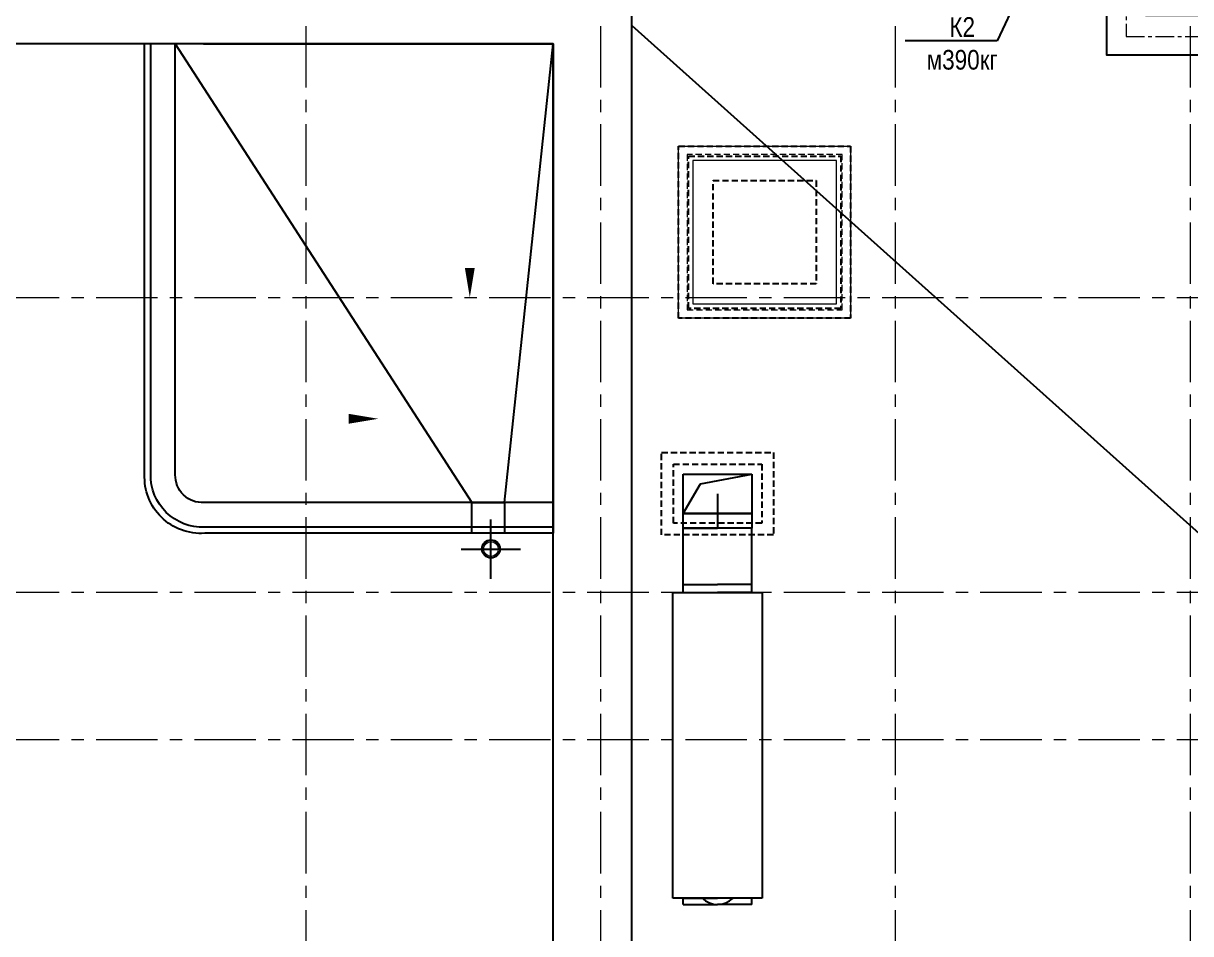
# Model space of a CAD drawing. Header units: millimetres. Extents: x -65527 to 8894748, y -37603 to 223697.
# Drawn here: x -52939 to -41057, y 180880 to 190146 of the extents above; entities that cross this region are included whole.
import ezdxf
from ezdxf import colors
from ezdxf.entities.mleader import LeaderData, LeaderLine
from ezdxf.math import Vec2, Vec3

# ---------------------------------------------------------------- set-up
doc = ezdxf.new("R2010")
doc.units = ezdxf.units.MM
doc.header["$LTSCALE"] = 10
doc.linetypes.add('CENTER', pattern=[2, 1.25, -0.25, 0.25, -0.25])
doc.linetypes.add('HIDDEN', pattern=[9.525, 6.35, -3.175])
for name, color, linetype, lineweight in [('18_АР_Водостоки', 7, 'Continuous', 18), ('АР_Оси', 142, 'Continuous', 9), ('М_0_В35', 142, 'Continuous', 25), ('М_ЗАМЕТКИ', 1, 'Continuous', 13), ('М_фреонопроводы', 10, 'CENTER', 18)]:
    doc.layers.add(name, color=color, linetype=linetype, lineweight=lineweight)
for name, color, linetype in [('Aks_скрытые_линии', 7, 'HIDDEN'), ('Aks_Схема', 3, 'Continuous'), ('Архитектура', 251, 'Continuous'), ('М_2_лотки ХС', 130, 'Continuous'), ('М_шахты ОВ-АР', 10, 'Continuous')]:
    doc.layers.add(name, color=color, linetype=linetype)
doc.styles.get("Standard").update_dxf_attribs({"font": 'ARIALN.TTF'})

# ---------------------------------------------------------------- blocks, each defined once
blk = doc.blocks.new('A$Cbcf6c787')
at = {"layer": '18_АР_Водостоки'}
for p, q in [((0, 162), (0, -162)), ((-162, 0), (162, 0))]:
    blk.add_line(p, q, dxfattribs=at)
for radius in [88.3, 75]:
    blk.add_circle((0, 0), radius, dxfattribs=at)
blk = doc.blocks.new('A$C686563f5')
at = {"layer": 'М_ЗАМЕТКИ', "color": 251, "linetype": 'ByBlock'}
for points in [[(875.5, -875.5), (-875.5, -875.5), (-875.5, 875.5), (875.5, 875.5)], [(-730, -730), (730, -730), (730, 730), (-730, 730)]]:
    blk.add_lwpolyline(points, close=True, dxfattribs=at)
at = {"layer": 'М_ЗАМЕТКИ', "color": 251, "linetype": 'HIDDEN'}
blk.add_lwpolyline([(-790, -790), (790, -790), (790, 790), (-790, 790)], close=True, dxfattribs=at)
blk = doc.blocks.new('_None')
blk = doc.blocks.new('*U311')
at = {"linetype": 'ByBlock'}
for p, q in [((-15.55, -4.55), (-15.55, 4.55)), ((-15.55, 4.55), (15.55, 4.55)), ((15.55, 4.55), (15.55, -4.55)), ((15.55, -4.55), (-15.55, -4.55))]:
    blk.add_line(p, q, dxfattribs=at)
blk = doc.blocks.new('Aks_es_drop_rect_700_400_100_50_50_wipe')
at = {"color": 0, "linetype": 'ByBlock', "lineweight": -2}
blk.add_wipeout([(-3.5, 2), (3.5, 2), (3.5, -3.5), (-3.5, -3.5)], dxfattribs=at)
blk = doc.blocks.new('Aks_es_drop_rect_700_400_100_50_50')
at = {"color": 0, "linetype": 'ByBlock', "lineweight": -2}
blk.add_blockref('Aks_es_drop_rect_700_400_100_50_50_wipe', (0, 0), dxfattribs=at)
for p, q in [((-3.5, 2), (3.5, 2)), ((-3.5, -3.5), (-3.5, 2)), ((3.5, 2), (3.5, -3.5)), ((3.5, -3.5), (-3.5, -3.5))]:
    blk.add_line(p, q, dxfattribs=at)
at = {"layer": 'Aks_скрытые_линии'}
for p, q in [((-1.75, 1), (3.5, 2)), ((-3.5, -2), (-1.75, 1)), ((-3.5, -2), (3.5, -2))]:
    blk.add_line(p, q, dxfattribs=at)
at = {"layer": 'Aks_Схема'}
blk.add_line((0, 0), (0, -3.5), dxfattribs=at)
blk = doc.blocks.new('ВВПС700_400')
at = {"linetype": 'ByBlock'}
for p, q in [((-3.5, 2), (3.5, 2)), ((-3.5, -2), (-3.5, 2)), ((3.5, 2), (3.5, -2)), ((3.5, -2), (-3.5, -2))]:
    blk.add_line(p, q, dxfattribs=at)

msp = doc.modelspace()

# ---------------------------------------------------------------- linework, layer by layer
at = {"layer": 'АР_Оси', "linetype": 'CENTER', "ltscale": 50}
for p, q in [((-50063.4, 218118), (-50063.4, 163499)), ((-47063.4, 218118), (-47063.4, 163499)), ((-44063.4, 218118), (-44063.4, 163499)), ((-41063.4, 218118), (-41063.4, 163499)), ((-59198.4, 187355.6), (23980, 187355.6)), ((-59198.4, 184355.6), (23980, 184355.6)), ((-59198.4, 182855.6), (23980, 182855.6))]:
    msp.add_line(p, q, dxfattribs=at)
at = {"layer": 'Архитектура', "lineweight": 25, "transparency": 33554684}
for p, q in [((-46744.8, 190124.3), (-34712.5, 179343.1)), ((-51392.5, 189935.6), (-48374.9, 185267)), ((-48042.8, 185267), (-47544.8, 189935.6))]:
    msp.add_line(p, q, dxfattribs=at)
for points, format in [([(-25394.6, 175020.6), (-29194.8, 175020.6), (-29194.8, 174890.6), (-34584.8, 174890.6), (-34584.8, 166600.6), (-39630.2, 166600.6), (-40166.7, 166600.6), (-40544.6, 166600.6), (-40544.6, 165640.6), (-47544.8, 165640.6), (-47544.8, 189935.6), (-53484.7, 189935.6), (-53484.7, 202775.6), (-49974.9, 202775.6), (-49974.9, 202915.6, -0.2153269), (-47376, 208670.5, -0.1503938), (-41624.7, 211265.8), (-41484.7, 211265.8), (-41484.7, 214775.6)], "xyb"), ([(-26063.4, 180750.4), (-26064.7, 175820.6), (-29994.8, 175820.6), (-29994.8, 175690.6), (-35384.8, 175690.6), (-35384.8, 167240.6), (-39630.2, 167240.6), (-40166.7, 167240.6), (-41184.7, 167240.6), (-41184.7, 166440.6), (-46744.8, 166440.6), (-46744.8, 190605.6), (-52814.7, 190605.6), (-52814.7, 202105.6), (-49247.4, 202105.6), (-49247.6, 202920.6, -0.1810559), (-46864.7, 208155.6, -0.1811806), (-41625.3, 210538.9), (-40814.7, 210538.9), (-40814.7, 214105.6), (-32314.7, 214105.6), (-32314.7, 211105.6), (-23484.7, 211105.6)], "xyb"), ([(-51106.8, 189935.6), (-47544.8, 189935.6), (-47544.8, 184955.3), (-51093.4, 184955.3, -0.4488328), (-51704.3, 185555.3), (-51704.3, 189935.6)], "xyb"), ([(-51106.8, 189935.6), (-47544.8, 189935.6), (-47544.8, 185017), (-51095.5, 185017, -0.4290546), (-51642.5, 185553.7), (-51642.5, 189935.6)], "xyb"), ([(-47544.8, 185267), (-47544.8, 185267), (-47544.8, 185267), (-51100.6, 185267, -0.4346964), (-51392.5, 185551.5), (-51392.5, 189935.6)], "xyb"), ([(-48394.6, 187984.6, 0, 0, 0), (-48394.6, 187355.6, 0, 100, 0), (-48394.6, 187655.6, 100, 100, 0)], "xyseb"), ([(-49955.1, 186120.6, 0, 0, 0), (-49326.1, 186120.6, 0, 100, 0), (-49626.1, 186120.6, 100, 100, 0)], "xyseb")]:
    msp.add_lwpolyline(points, format=format, dxfattribs=at)
for points in [[(-51642.5, 185538.3), (-51642.5, 189935.6)], [(-51392.5, 185538.3), (-51392.5, 189935.6)], [(-48179.7, 184492.8), (-48179.7, 185095.3)], [(-48480.9, 184794.1), (-47878.4, 184794.1)]]:
    msp.add_lwpolyline(points, dxfattribs=at)
msp.add_lwpolyline([(-48374.9, 185267), (-48042.8, 185267), (-48042.8, 184955.6), (-48374.9, 184955.6)], close=True, dxfattribs=at)
msp.add_circle((-48179.3, 184796), 92, dxfattribs=at)
at = {"layer": 'М_0_В35', "linetype": 'Continuous'}
for p, q in [((-46222.7, 184434.9), (-46222.7, 185008)), ((-46222.7, 185008), (-45872.7, 185008)), ((-45522.7, 185008), (-45872.7, 185008)), ((-45522.7, 184434.9), (-45522.7, 185008)), ((-46222.7, 184350.6), (-46222.7, 184434.9)), ((-46222.7, 184434.9), (-45872.7, 184434.9)), ((-46222.7, 184434.9), (-45872.7, 184434.9)), ((-45522.7, 184434.9), (-45872.7, 184434.9)), ((-45522.7, 184434.9), (-45872.7, 184434.9)), ((-45522.7, 184350.6), (-45522.7, 184434.9)), ((-46222.7, 184350.6), (-45872.7, 184350.6)), ((-45522.7, 184350.6), (-45872.7, 184350.6)), ((-46222.7, 181176.2), (-46222.7, 181240.6)), ((-46222.7, 181240.6), (-45872.7, 181240.6)), ((-45522.7, 181240.6), (-45872.7, 181240.6)), ((-45522.7, 181176.2), (-45522.7, 181240.6)), ((-46222.7, 181176.2), (-45872.7, 181176.2)), ((-45522.7, 181176.2), (-45872.7, 181176.2))]:
    msp.add_line(p, q, dxfattribs=at)
at = {"layer": 'М_0_В35'}
msp.add_arc((-45872.7, 181401.1), 224.8, 225.53454, 314.46546, dxfattribs=at)
at = {"layer": 'М_2_лотки ХС', "linetype": 'ByBlock'}
msp.add_lwpolyline([(-40732.1, 192663.8), (-40732.1, 190224.8), (-41513.4, 190224.8), (-41513.4, 190934.1), (-41913.4, 190934.1), (-41913.4, 190224.8), (-41913.4, 189824.8), (-40732.1, 189824.8), (-40332.1, 189824.8), (-40332.1, 192663.8), (-40732.1, 192663.8)], dxfattribs=at)
at = {"layer": 'М_фреонопроводы', "ltscale": 15}
msp.add_lwpolyline([(-42009.3, 190741), (-41713.4, 190741), (-41713.4, 190012.8), (-40539.5, 190012.8), (-40539.5, 193054.5)], dxfattribs=at)
at = {"layer": 'М_шахты ОВ-АР', "color": 30, "linetype": 'HIDDEN'}
for points in [[(-44517.9, 187143.9), (-46268.9, 187143.9), (-46268.9, 188894.9), (-44517.9, 188894.9)], [(-44617.9, 187243.9), (-46168.9, 187243.9), (-46168.9, 188794.9), (-44617.9, 188794.9)], [(-44867.9, 187493.9), (-45918.9, 187493.9), (-45918.9, 188544.9), (-44867.9, 188544.9)]]:
    msp.add_lwpolyline(points, close=True, dxfattribs=at)

# ---------------------------------------------------------------- block references
at = {"layer": 'Архитектура', "lineweight": 25, "transparency": 33554684}
msp.add_blockref('A$Cbcf6c787', (-48179.7, 184794.1), dxfattribs=at)
at = {"layer": 'М_0_В35', "linetype": 'ByBlock', "xscale": 100, "yscale": 100, "zscale": 100, "rotation": 269.999999999996}
msp.add_blockref('*U311', (-45872.7, 182795.6), dxfattribs=at)
at = {"layer": 'М_ЗАМЕТКИ', "color": 1, "linetype": 'ByBlock'}
msp.add_blockref('A$C686563f5', (-45393.4, 188019.4), dxfattribs=at)

# ---------------------------------------------------------------- leaders
at = {"layer": 'М_ЗАМЕТКИ', "color": 7, "linetype": 'ByBlock'}
ml = msp.add_multileader_mtext('Standard', dxfattribs=at)
ml.set_content('К2\\Pм390кг', color=7)
ml.set_leader_properties()
ml.set_arrow_properties(name='NONE')
ml.build(insert=Vec2(0, 0))
ml.multileader.update_dxf_attribs({"text_left_attachment_type": 6, "text_right_attachment_type": 6, "dogleg_length": 0.36, "arrow_head_size": 0.162})
ctx = ml.context
ctx.base_point, ctx.char_height, ctx.arrow_head_size, ctx.landing_gap_size, ctx.plane_origin = Vec3(-43736.3, 189968.4, 0), 200, 0.162, 0.081, Vec3(-33383.2, 198423.3, 0)
ctx.left_attachment, ctx.right_attachment, ctx.text_align_type = 6, 6, 1
notes = []
notes.append((ctx, [(1, (1, 1, 0), (-43027.9, 189968.4, 0), (-1, 0), 0.324, [(0, [(-42655.4, 190759.4, 0)], 0, [])])]))
ctx.mtext.insert, ctx.mtext.width, ctx.mtext.defined_height, ctx.mtext.alignment, ctx.mtext.flow_direction = Vec3(-43382.3, 190208.4, 0), 2817.48, 544.3, 2, 5
for ctx, leaders in notes:
    for number, flags, end, landing, length, lines in leaders:
        leader = LeaderData()
        leader.index, (leader.has_last_leader_line, leader.has_dogleg_vector, leader.attachment_direction) = number, flags
        leader.last_leader_point, leader.dogleg_vector, leader.dogleg_length = Vec3(end), Vec3(landing), length
        for number, points, colour, breaks in lines:
            line = LeaderLine()
            line.index, line.vertices, line.color, line.breaks = number, Vec3.list(points), colors.encode_raw_color(colour), breaks
            leader.lines.append(line)
        ctx.leaders.append(leader)

# ---------------------------------------------------------------- next in the draw order: block references
at = {"layer": 'М_0_В35', "linetype": 'Continuous', "xscale": 100, "yscale": 100, "zscale": 100}
msp.add_blockref('Aks_es_drop_rect_700_400_100_50_50', (-45872.7, 185358), dxfattribs=at)

# ---------------------------------------------------------------- next in the draw order: linework, layer by layer
at = {"layer": 'М_шахты ОВ-АР', "color": 161, "linetype": 'HIDDEN'}
for points in [[(-45302.7, 184938), (-46442.7, 184938), (-46442.7, 185778), (-45302.7, 185778)], [(-45422.7, 185058), (-46322.7, 185058), (-46322.7, 185658), (-45422.7, 185658)]]:
    msp.add_lwpolyline(points, close=True, dxfattribs=at)

# ---------------------------------------------------------------- next in the draw order: block references
at = {"layer": 'М_0_В35', "linetype": 'HIDDEN', "xscale": 100, "yscale": 100, "zscale": 100}
msp.add_blockref('ВВПС700_400', (-45872.7, 185358), dxfattribs=at)

doc.saveas('drawing.dxf')
